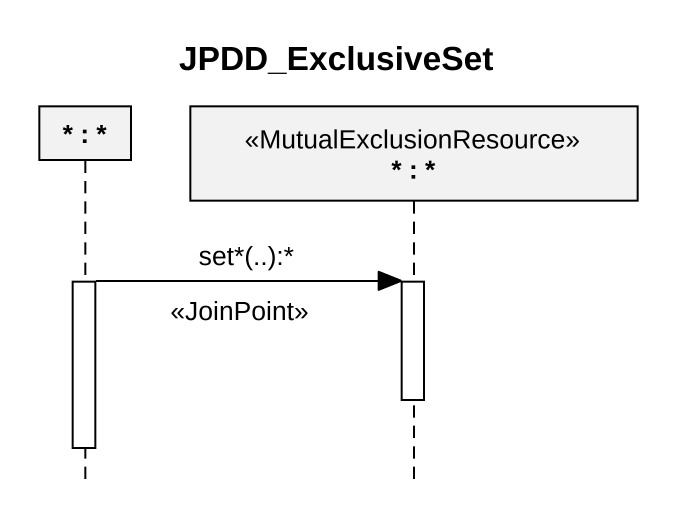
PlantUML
@startuml
title JPDD_ExclusiveSet
hide footbox
participant "* : *" as object1
participant "* : *" as object2 <<MutualExclusionResource>>

activate object1
object1 -> object2 : set*(..):*\n<<JoinPoint>>
activate object2
deactivate object2
deactivate object1
@enduml
